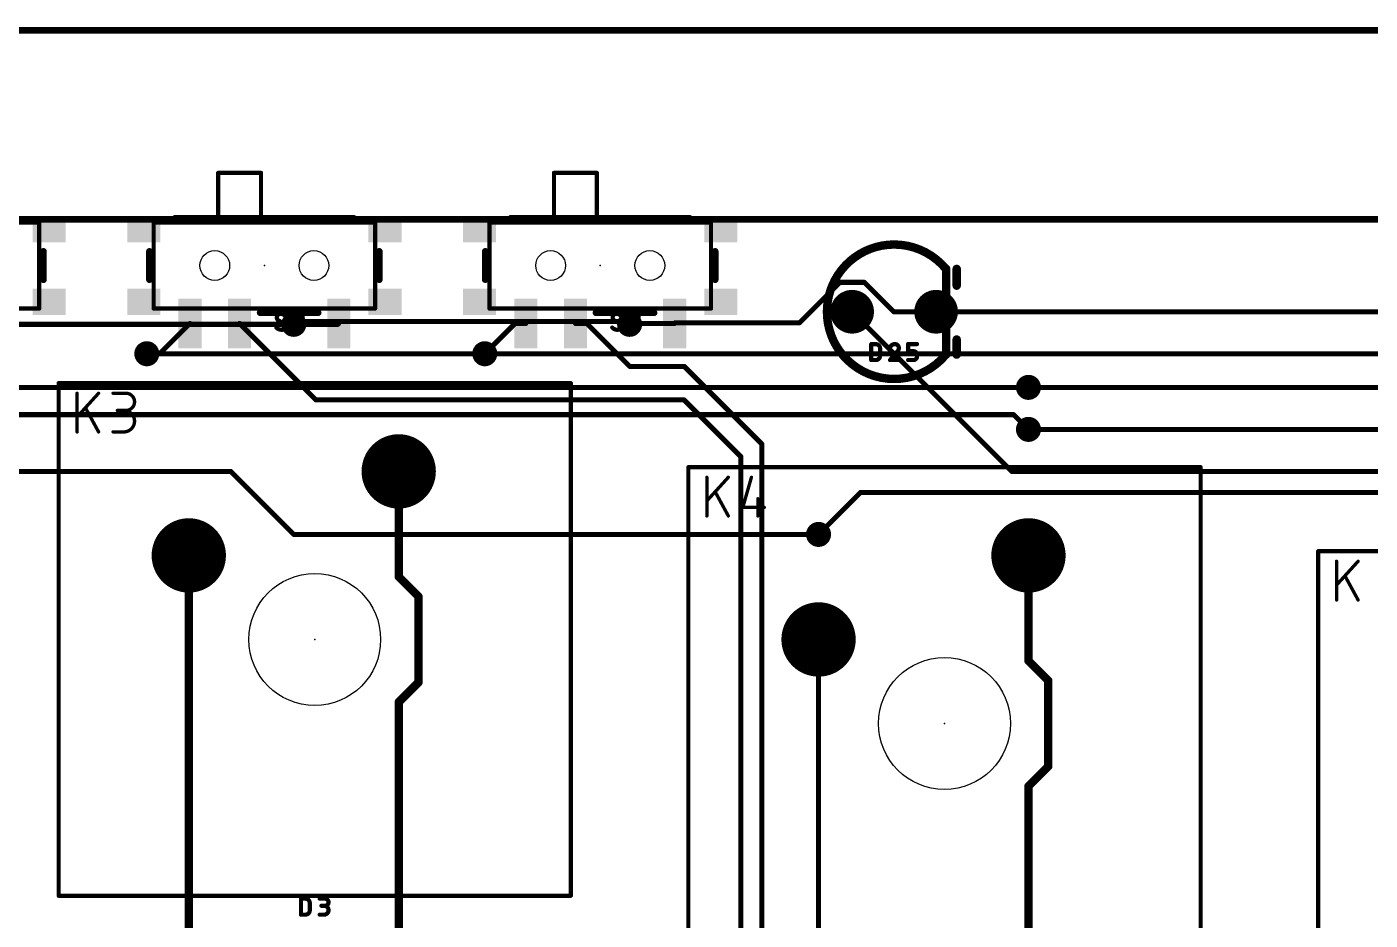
# Model space of a CAD drawing. Extents: x -5 to 151, y -26 to 100.
# Drawn here: x 41.46 to 82.09, y 73.43 to 100.43 of the extents above; entities that cross this region are included whole.
import ezdxf

# ---------------------------------------------------------------- set-up
doc = ezdxf.new("R2010")
doc.units = 0
for name, color, linetype in [('1', 12, 'CONTINUOUS'), ('16', 132, 'CONTINUOUS'), ('17', 110, 'CONTINUOUS'), ('18', 110, 'CONTINUOUS'), ('20', 31, 'CONTINUOUS'), ('21', 253, 'CONTINUOUS'), ('23', 53, 'CONTINUOUS'), ('25', 253, 'CONTINUOUS'), ('51', 253, 'CONTINUOUS')]:
    doc.layers.add(name, color=color, linetype=linetype)

# ---------------------------------------------------------------- blocks, each defined once
blk = doc.blocks.new('ROUNDP')
at = {"const_width": 0.5}
blk.add_lwpolyline([(0, -0.25, 1), (0, 0.25, 1), (0, -0.25)], format="xyb", dxfattribs=at)
blk = doc.blocks.new('RECT')
blk.add_solid([(-0.5, -0.5), (0.5, -0.5), (-0.5, 0.5), (0.5, 0.5)])
blk = doc.blocks.new('ROUNDV')
at = {"const_width": 0.5}
blk.add_lwpolyline([(0, -0.25, 1), (0, 0.25, 1), (0, -0.25)], format="xyb", dxfattribs=at)

msp = doc.modelspace()

# ---------------------------------------------------------------- linework, layer by layer
at = {"layer": '1'}
for points, const_width in [([(119.38, 94.615), (0, 94.615)], 0.1524), ([(64.8322, 91.4894), (66.0528, 92.71)], 0.1524), ([(66.0528, 92.71), (66.7892, 92.71)], 0.1524), ([(66.7892, 92.71), (67.6782, 91.821)], 0.1524), ([(66.421, 91.821), (70.5485, 87.6935)], 0.1524), ([(67.6782, 91.821), (68.961, 91.821)], 0.1524), ([(68.961, 91.821), (106.299, 91.821)], 0.1524), ([(45.474, 90.551), (46.391, 91.468)], 0.1524), ([(47.891, 91.468), (50.205, 89.154)], 0.1524), ([(50.863, 91.44), (49.53, 91.44)], 0.1524), ([(50.891, 91.468), (50.863, 91.44)], 0.1524), ([(55.3085, 90.551), (56.2255, 91.468)], 0.1524), ([(56.2255, 91.468), (56.551, 91.468)], 0.1524), ([(58.051, 91.468), (58.392, 91.468)], 0.1524), ([(58.392, 91.468), (59.69, 90.17)], 0.1524), ([(59.718, 91.468), (59.69, 91.44)], 0.1524), ([(61.051, 91.468), (59.718, 91.468)], 0.1524), ([(61.051, 91.468), (61.0724, 91.4894)], 0.1524), ([(61.0724, 91.4894), (64.8322, 91.4894)], 0.1524), ([(45.085, 90.551), (45.474, 90.551)], 0.1524), ([(59.69, 90.17), (61.341, 90.17)], 0.1524), ([(61.341, 90.17), (63.6905, 87.8205)], 0.1524), ([(106.68, 89.535), (71.755, 89.535)], 0.1524), ([(50.205, 89.154), (61.341, 89.154)], 0.1524), ([(61.341, 89.154), (63.0555, 87.4395)], 0.1524), ([(101.385, 88.265), (71.755, 88.265)], 0.1524), ([(63.6905, 23.3045), (63.6905, 87.8205)], 0.1524), ([(70.5485, 87.6935), (70.612, 87.63)], 0.1524), ([(63.0555, 87.4395), (63.0555, 19.1135)], 0.1524), ([(70.612, 87.63), (71.247, 86.995)], 0.1524), ([(52.705, 86.995), (52.705, 83.8113)], 0.254), ([(71.247, 86.995), (86.995, 86.995)], 0.1524), ([(65.405, 85.09), (66.675, 86.36)], 0.1524), ([(86.36, 86.36), (66.675, 86.36)], 0.1524), ([(71.755, 84.455), (71.755, 81.2713)], 0.254), ([(52.705, 83.8113), (53.3019, 83.2144)], 0.254), ([(53.3019, 83.2144), (53.3019, 80.6157)], 0.254), ([(65.405, 81.915), (65.405, 69.85)], 0.1524), ([(71.755, 81.2713), (72.3519, 80.6744)], 0.254), ([(53.3019, 80.6157), (52.705, 80.0187)], 0.254), ([(72.3519, 80.6744), (72.3519, 78.0757)], 0.254), ([(52.705, 80.0187), (52.705, 67.945)], 0.254), ([(72.3519, 78.0757), (71.755, 77.4788)], 0.254), ([(71.755, 77.4788), (71.755, 65.405)], 0.254)]:
    msp.add_lwpolyline(points, dxfattribs=dict(at, const_width=const_width))
for points, const_width in [([(66.0528, 92.7481, 1), (66.0528, 92.6719)], 0.0762), ([(66.0797, 92.6831, 1), (66.0258, 92.7369)], 0.0762), ([(66.8162, 92.7369, 1), (66.7623, 92.6831)], 0.0762), ([(66.7892, 92.6719, 1), (66.7892, 92.7481)], 0.0762), ([(66.4479, 91.8479, 1), (66.3941, 91.7941)], 0.0762), ([(67.6782, 91.8591, 1), (67.6782, 91.7829)], 0.0762), ([(67.6513, 91.7941, 1), (67.7052, 91.8479)], 0.0762), ([(68.961, 91.8591, 1), (68.961, 91.7829)], 0.0762), ([(68.961, 91.7829, 1), (68.961, 91.8591)], 0.0762), ([(46.4179, 91.4411, 1), (46.3641, 91.4949)], 0.0762), ([(47.9179, 91.4949, 1), (47.8641, 91.4411)], 0.0762), ([(49.53, 91.4781, 1), (49.53, 91.4019)], 0.0762), ([(50.8361, 91.4669, 1), (50.8899, 91.4131)], 0.0762), ([(50.863, 91.4019, 1), (50.863, 91.4781)], 0.0762), ([(50.9179, 91.4411, 1), (50.8641, 91.4949)], 0.0762), ([(56.2255, 91.5061, 1), (56.2255, 91.4299)], 0.0762), ([(56.2524, 91.4411, 1), (56.1986, 91.4949)], 0.0762), ([(56.551, 91.4299, 1), (56.551, 91.5061)], 0.0762), ([(58.051, 91.5061, 1), (58.051, 91.4299)], 0.0762), ([(58.4189, 91.4949, 1), (58.3651, 91.4411)], 0.0762), ([(58.392, 91.4299, 1), (58.392, 91.5061)], 0.0762), ([(59.6631, 91.4669, 1), (59.7169, 91.4131)], 0.0762), ([(59.718, 91.5061, 1), (59.718, 91.4299)], 0.0762), ([(59.7449, 91.4411, 1), (59.6911, 91.4949)], 0.0762), ([(61.0241, 91.4949, 1), (61.0779, 91.4411)], 0.0762), ([(61.0724, 91.5275, 1), (61.0724, 91.4513)], 0.0762), ([(61.0993, 91.4625, 1), (61.0455, 91.5163)], 0.0762), ([(61.051, 91.4299, 1), (61.051, 91.5061)], 0.0762), ([(64.8052, 91.5163, 1), (64.8591, 91.4625)], 0.0762), ([(64.8322, 91.4513, 1), (64.8322, 91.5275)], 0.0762), ([(45.085, 90.5891, 1), (45.085, 90.5129)], 0.0762), ([(45.4471, 90.5779, 1), (45.5009, 90.5241)], 0.0762), ([(45.474, 90.5129, 1), (45.474, 90.5891)], 0.0762), ([(55.2816, 90.5779, 1), (55.3354, 90.5241)], 0.0762), ([(59.69, 90.2081, 1), (59.69, 90.1319)], 0.0762), ([(59.6631, 90.1431, 1), (59.7169, 90.1969)], 0.0762), ([(61.3679, 90.1969, 1), (61.3141, 90.1431)], 0.0762), ([(61.341, 90.1319, 1), (61.341, 90.2081)], 0.0762), ([(71.755, 89.5731, 1), (71.755, 89.4969)], 0.0762), ([(50.205, 89.1921, 1), (50.205, 89.1159)], 0.0762), ([(50.1781, 89.1271, 1), (50.2319, 89.1809)], 0.0762), ([(61.3679, 89.1809, 1), (61.3141, 89.1271)], 0.0762), ([(61.341, 89.1159, 1), (61.341, 89.1921)], 0.0762), ([(71.755, 88.3031, 1), (71.755, 88.2269)], 0.0762), ([(63.7286, 87.8205, 1), (63.6524, 87.8205)], 0.0762), ([(63.6636, 87.7936, 1), (63.7174, 87.8474)], 0.0762), ([(70.5754, 87.7204, 1), (70.5216, 87.6666)], 0.0762), ([(63.0936, 87.4395, 1), (63.0174, 87.4395)], 0.0762), ([(63.0286, 87.4126, 1), (63.0824, 87.4664)], 0.0762), ([(70.5216, 87.6666, 1), (70.5754, 87.7204)], 0.0762), ([(70.6389, 87.6569, 1), (70.5851, 87.6031)], 0.0762), ([(70.5851, 87.6031, 1), (70.6389, 87.6569)], 0.0762), ([(52.7685, 86.995, 1), (52.6415, 86.995)], 0.127), ([(71.247, 87.0331, 1), (71.247, 86.9569)], 0.0762), ([(71.2201, 86.9681, 1), (71.2739, 87.0219)], 0.0762), ([(66.675, 86.3981, 1), (66.675, 86.3219)], 0.0762), ([(66.7019, 86.3331, 1), (66.6481, 86.3869)], 0.0762), ([(65.3781, 85.1169, 1), (65.4319, 85.0631)], 0.0762), ([(71.8185, 84.455, 1), (71.6915, 84.455)], 0.127), ([(52.7499, 83.8562, 1), (52.6601, 83.7663)], 0.127), ([(52.6415, 83.8113, 1), (52.7685, 83.8113)], 0.127), ([(53.3654, 83.2144, 1), (53.2384, 83.2144)], 0.127), ([(53.257, 83.1694, 1), (53.3468, 83.2593)], 0.127), ([(65.4431, 81.915, 1), (65.3669, 81.915)], 0.0762), ([(71.7999, 81.3162, 1), (71.7101, 81.2263)], 0.127), ([(71.6915, 81.2713, 1), (71.8185, 81.2713)], 0.127), ([(53.2384, 80.6157, 1), (53.3654, 80.6157)], 0.127), ([(53.3468, 80.5707, 1), (53.257, 80.6606)], 0.127), ([(72.4154, 80.6744, 1), (72.2884, 80.6744)], 0.127), ([(72.307, 80.6294, 1), (72.3968, 80.7193)], 0.127), ([(52.7685, 80.0187, 1), (52.6415, 80.0187)], 0.127), ([(52.6601, 80.0637, 1), (52.7499, 79.9738)], 0.127), ([(72.2884, 78.0757, 1), (72.4154, 78.0757)], 0.127), ([(72.3968, 78.0307, 1), (72.307, 78.1206)], 0.127), ([(71.8185, 77.4788, 1), (71.6915, 77.4788)], 0.127), ([(71.7101, 77.5237, 1), (71.7999, 77.4338)], 0.127)]:
    msp.add_lwpolyline(points, format="xyb", dxfattribs=dict(at, const_width=const_width))
at = {"layer": '16'}
for points, const_width in [([(119.38, 94.615), (0, 94.615)], 0.1524), ([(49.53, 91.44), (39.37, 91.44)], 0.1524), ([(49.53, 91.44), (49.6126, 91.5226)], 0.1524), ([(59.6075, 91.5226), (49.6126, 91.5226)], 0.1524), ([(59.69, 91.44), (59.6075, 91.5226)], 0.1524), ([(55.3085, 90.551), (45.085, 90.551)], 0.1524), ([(104.394, 90.551), (55.3085, 90.551)], 0.1524), ([(71.755, 89.535), (38.735, 89.535)], 0.1524), ([(71.3105, 88.7095), (35.4965, 88.7095)], 0.1524), ([(71.755, 88.265), (71.3105, 88.7095)], 0.1524), ([(47.625, 86.995), (34.671, 86.995)], 0.1524), ([(47.625, 86.995), (49.53, 85.09)], 0.1524), ([(49.53, 85.09), (65.405, 85.09)], 0.1524), ([(46.355, 84.455), (46.355, 72.39)], 0.254)]:
    msp.add_lwpolyline(points, dxfattribs=dict(at, const_width=const_width))
for points, const_width in [([(49.5031, 91.4669, 1), (49.5569, 91.4131)], 0.0762), ([(49.53, 91.4019, 1), (49.53, 91.4781)], 0.0762), ([(49.6126, 91.5607, 1), (49.6126, 91.4845)], 0.0762), ([(49.6395, 91.4956, 1), (49.5856, 91.5495)], 0.0762), ([(59.6344, 91.5495, 1), (59.5805, 91.4956)], 0.0762), ([(59.6075, 91.4845, 1), (59.6075, 91.5607)], 0.0762), ([(59.6631, 91.4131, 1), (59.7169, 91.4669)], 0.0762), ([(45.085, 90.5891, 1), (45.085, 90.5129)], 0.0762), ([(55.3085, 90.5891, 1), (55.3085, 90.5129)], 0.0762), ([(55.3085, 90.5129, 1), (55.3085, 90.5891)], 0.0762), ([(71.755, 89.4969, 1), (71.755, 89.5731)], 0.0762), ([(71.3374, 88.7364, 1), (71.2836, 88.6826)], 0.0762), ([(71.3105, 88.6714, 1), (71.3105, 88.7476)], 0.0762), ([(71.7281, 88.2381, 1), (71.7819, 88.2919)], 0.0762), ([(47.6519, 87.0219, 1), (47.5981, 86.9681)], 0.0762), ([(47.625, 86.9569, 1), (47.625, 87.0331)], 0.0762), ([(49.53, 85.1281, 1), (49.53, 85.0519)], 0.0762), ([(49.5031, 85.0631, 1), (49.5569, 85.1169)], 0.0762), ([(65.405, 85.0519, 1), (65.405, 85.1281)], 0.0762), ([(46.4185, 84.455, 1), (46.2915, 84.455)], 0.127)]:
    msp.add_lwpolyline(points, format="xyb", dxfattribs=dict(at, const_width=const_width))
at = {"layer": '20', "const_width": 0.2032}
msp.add_lwpolyline([(150.495, 100.33), (-5.08, 100.33)], dxfattribs=at)
at = {"layer": '20'}
for centre, radius in [((47.141, 93.218), 0.45), ((50.141, 93.218), 0.45), ((57.301, 93.218), 0.45), ((60.301, 93.218), 0.45), ((50.165, 81.915), 1.9939), ((69.215, 79.375), 1.9939)]:
    msp.add_circle(centre, radius, dxfattribs=at)
at = {"layer": '21'}
for points, const_width in [([(0, 94.615), (119.38, 94.615)], 0.2032), ([(51.341, 94.645), (45.941, 94.645)], 0.2032), ([(61.501, 94.645), (56.101, 94.645)], 0.2032), ([(41.958, 93.645), (41.958, 92.791)], 0.2032), ([(45.164, 93.645), (45.164, 92.791)], 0.2032), ([(52.118, 93.645), (52.118, 92.791)], 0.2032), ([(55.324, 93.645), (55.324, 92.791)], 0.2032), ([(62.278, 93.645), (62.278, 92.791)], 0.2032), ([(69.5833, 93.1164), (69.5833, 92.6084)], 0.254), ([(50.268, 91.791), (48.514, 91.791)], 0.2032), ([(60.428, 91.791), (58.674, 91.791)], 0.2032), ([(69.5833, 90.5256), (69.5833, 90.9828)], 0.254)]:
    msp.add_lwpolyline(points, dxfattribs=dict(at, const_width=const_width))
for points, const_width in [([(45.941, 94.6958, 1), (45.941, 94.5942)], 0.1016), ([(51.341, 94.5942, 1), (51.341, 94.6958)], 0.1016), ([(56.101, 94.6958, 1), (56.101, 94.5942)], 0.1016), ([(61.501, 94.5942, 1), (61.501, 94.6958)], 0.1016), ([(42.0088, 93.645, 1), (41.9072, 93.645)], 0.1016), ([(45.2148, 93.645, 1), (45.1132, 93.645)], 0.1016), ([(52.1688, 93.645, 1), (52.0672, 93.645)], 0.1016), ([(55.3748, 93.645, 1), (55.2732, 93.645)], 0.1016), ([(62.3288, 93.645, 1), (62.2272, 93.645)], 0.1016), ([(69.6468, 93.1164, 1), (69.5198, 93.1164)], 0.127), ([(41.9072, 92.791, 1), (42.0088, 92.791)], 0.1016), ([(45.1132, 92.791, 1), (45.2148, 92.791)], 0.1016), ([(52.0672, 92.791, 1), (52.1688, 92.791)], 0.1016), ([(55.2732, 92.791, 1), (55.3748, 92.791)], 0.1016), ([(62.2272, 92.791, 1), (62.3288, 92.791)], 0.1016), ([(69.5198, 92.6084, 1), (69.6468, 92.6084)], 0.127), ([(48.514, 91.8418, 1), (48.514, 91.7402)], 0.1016), ([(50.268, 91.7402, 1), (50.268, 91.8418)], 0.1016), ([(58.674, 91.8418, 1), (58.674, 91.7402)], 0.1016), ([(60.428, 91.7402, 1), (60.428, 91.8418)], 0.1016), ([(69.6468, 90.9828, 1), (69.5198, 90.9828)], 0.127), ([(69.5198, 90.5256, 1), (69.6468, 90.5256)], 0.127)]:
    msp.add_lwpolyline(points, format="xyb", dxfattribs=dict(at, const_width=const_width))
at = {"layer": '23'}
for p in [(48.641, 93.218), (58.801, 93.218), (67.691, 91.821), (50.165, 81.915), (69.215, 79.375)]:
    msp.add_point(p, dxfattribs=at)
at = {"layer": '25'}
for points, const_width in [([(49.0489, 91.6503, 1), (48.9854, 91.6503)], 0.0635), ([(48.9854, 91.6503, 1), (49.0489, 91.6503)], 0.0635), ([(49.1244, 91.7575, 0.4142), (49.0172, 91.6503)], 0.127), ([(49.0172, 91.6503, 0.2656), (49.0708, 91.5564)], 0.127), ([(49.086, 91.5843, 1), (49.0556, 91.5285)], 0.0635), ([(49.0547, 91.5291, 1), (49.0869, 91.5838)], 0.0635), ([(49.2451, 91.7173, 0.1623), (49.1244, 91.7575)], 0.127), ([(49.1244, 91.7892, 1), (49.1244, 91.7258)], 0.0635), ([(49.1244, 91.7257, 1), (49.1244, 91.7892)], 0.0635), ([(49.1646, 91.2749, 0.4142), (49.2719, 91.3821)], 0.127), ([(49.2344, 91.5033, 1), (49.2021, 91.4486)], 0.0635), ([(49.2719, 91.3821, 0.2656), (49.2183, 91.476)], 0.127), ([(49.2031, 91.4481, 1), (49.2335, 91.5039)], 0.0635), ([(49.226, 91.6919, 1), (49.2641, 91.7427)], 0.0635), ([(49.3036, 91.3821, 1), (49.2401, 91.3821)], 0.0635), ([(49.6816, 91.7575, 0.3252), (49.5341, 91.6503)], 0.127), ([(49.5039, 91.66, 1), (49.5643, 91.6405)], 0.0635), ([(49.8022, 91.6368, 0.4142), (49.6816, 91.7575)], 0.127), ([(49.6816, 91.7892, 1), (49.6816, 91.7257)], 0.0635), ([(49.6816, 91.7258, 1), (49.6816, 91.7892)], 0.0635), ([(49.762, 91.543, 0.2053), (49.8022, 91.6368)], 0.127), ([(49.7401, 91.566, 1), (49.7839, 91.52)], 0.0635), ([(49.7862, 91.5224, 1), (49.7378, 91.5636)], 0.0635), ([(49.834, 91.6368, 1), (49.7705, 91.6368)], 0.0635), ([(49.7705, 91.6368, 1), (49.834, 91.6368)], 0.0635), ([(59.2089, 91.6503, 1), (59.1454, 91.6503)], 0.0635), ([(59.1454, 91.6503, 1), (59.2089, 91.6503)], 0.0635), ([(59.2844, 91.7575, 0.4142), (59.1772, 91.6503)], 0.127), ([(59.1772, 91.6503, 0.2656), (59.2308, 91.5564)], 0.127), ([(59.246, 91.5843, 1), (59.2156, 91.5285)], 0.0635), ([(59.2147, 91.5291, 1), (59.2469, 91.5838)], 0.0635), ([(59.4051, 91.7173, 0.1623), (59.2844, 91.7575)], 0.127), ([(59.2844, 91.7892, 1), (59.2844, 91.7258)], 0.0635), ([(59.2844, 91.7257, 1), (59.2844, 91.7892)], 0.0635), ([(59.3246, 91.2749, 0.4142), (59.4319, 91.3821)], 0.127), ([(59.3944, 91.5033, 1), (59.3621, 91.4486)], 0.0635), ([(59.4319, 91.3821, 0.2656), (59.3783, 91.476)], 0.127), ([(59.3631, 91.4481, 1), (59.3935, 91.5039)], 0.0635), ([(59.386, 91.6919, 1), (59.4241, 91.7427)], 0.0635), ([(59.4636, 91.3821, 1), (59.4001, 91.3821)], 0.0635), ([(59.6941, 91.7893, 1), (59.6941, 91.7258)], 0.0635), ([(59.7477, 91.5748, 1), (59.7477, 91.5113)], 0.0635), ([(59.8282, 91.2749, 1), (59.8282, 91.543)], 0.127), ([(59.8282, 91.5748, 1), (59.8282, 91.5113)], 0.0635), ([(59.855, 91.543, 1), (59.855, 91.7575)], 0.127), ([(59.855, 91.7893, 1), (59.855, 91.7258)], 0.0635), ([(59.855, 91.5748, 1), (59.855, 91.5113)], 0.0635), ([(59.855, 91.7258, 1), (59.855, 91.7893)], 0.0635), ([(59.855, 91.5113, 1), (59.855, 91.5748)], 0.0635), ([(49.0038, 91.3419, 0.2), (49.1646, 91.2749)], 0.127), ([(49.0263, 91.3643, 1), (48.9812, 91.3196)], 0.0635), ([(49.1646, 91.3067, 1), (49.1646, 91.2431)], 0.0635), ([(49.1646, 91.2432, 1), (49.1646, 91.3066)], 0.0635), ([(49.2401, 91.3821, 1), (49.3036, 91.3821)], 0.0635), ([(49.5341, 91.3067, 1), (49.5341, 91.2431)], 0.0635), ([(49.5099, 91.2955, 1), (49.5583, 91.2543)], 0.0635), ([(49.8022, 91.2431, 1), (49.8022, 91.3067)], 0.0635), ([(59.1638, 91.3419, 0.2), (59.3246, 91.2749)], 0.127), ([(59.1863, 91.3643, 1), (59.1412, 91.3196)], 0.0635), ([(59.3246, 91.3067, 1), (59.3246, 91.2431)], 0.0635), ([(59.3246, 91.2432, 1), (59.3246, 91.3066)], 0.0635), ([(59.4001, 91.3821, 1), (59.4636, 91.3821)], 0.0635), ([(59.6941, 91.3067, 1), (59.6941, 91.2431)], 0.0635), ([(59.8282, 91.3067, 1), (59.8282, 91.2431)], 0.0635), ([(59.8282, 91.2431, 1), (59.8282, 91.3067)], 0.0635), ([(67.0309, 90.8431, 1), (66.9674, 90.8431)], 0.0635), ([(66.9992, 90.8749, 1), (66.9992, 90.8114)], 0.0635), ([(67.2673, 90.709, 0.4142), (67.1332, 90.8431)], 0.127), ([(67.1332, 90.8749, 1), (67.1332, 90.8114)], 0.0635), ([(67.1332, 90.8114, 1), (67.1332, 90.8749)], 0.0635), ([(67.299, 90.709, 1), (67.2355, 90.709)], 0.0635), ([(67.2355, 90.709, 1), (67.299, 90.709)], 0.0635), ([(67.7135, 90.8431, 0.3252), (67.5661, 90.7359)], 0.127), ([(67.5359, 90.7456, 1), (67.5963, 90.7261)], 0.0635), ([(67.8342, 90.7224, 0.4142), (67.7135, 90.8431)], 0.127), ([(67.7135, 90.8748, 1), (67.7135, 90.8113)], 0.0635), ([(67.7136, 90.8114, 1), (67.7135, 90.8748)], 0.0635), ([(67.794, 90.6286, 0.2053), (67.8342, 90.7224)], 0.127), ([(67.7721, 90.6516, 1), (67.8159, 90.6056)], 0.0635), ([(67.8182, 90.608, 1), (67.7698, 90.6492)], 0.0635), ([(67.8659, 90.7224, 1), (67.8025, 90.7224)], 0.0635), ([(67.8025, 90.7224, 1), (67.866, 90.7224)], 0.0635), ([(68.1465, 90.8431, 1), (68.083, 90.8431)], 0.0635), ([(68.1147, 90.8749, 1), (68.1147, 90.8114)], 0.0635), ([(68.1147, 90.6604, 1), (68.1147, 90.5969)], 0.0635), ([(68.083, 90.6286, 1), (68.1465, 90.6286)], 0.0635), ([(68.3828, 90.5214, 0.4142), (68.2756, 90.6286)], 0.127), ([(68.2756, 90.6604, 1), (68.2756, 90.5969)], 0.0635), ([(68.2756, 90.5969, 1), (68.2756, 90.6604)], 0.0635), ([(68.3828, 90.8114, 1), (68.3828, 90.8749)], 0.0635), ([(66.9992, 90.3923, 1), (66.9992, 90.3287)], 0.0635), ([(66.9674, 90.3605, 1), (67.0309, 90.3605)], 0.0635), ([(67.1332, 90.3605, 0.4142), (67.2673, 90.4946)], 0.127), ([(67.1332, 90.3922, 1), (67.1332, 90.3288)], 0.0635), ([(67.1332, 90.3287, 1), (67.1332, 90.3923)], 0.0635), ([(67.299, 90.4946, 1), (67.2355, 90.4946)], 0.0635), ([(67.2355, 90.4946, 1), (67.299, 90.4946)], 0.0635), ([(67.5661, 90.3923, 1), (67.5661, 90.3287)], 0.0635), ([(67.5419, 90.3811, 1), (67.5903, 90.3399)], 0.0635), ([(67.8342, 90.3287, 1), (67.8342, 90.3923)], 0.0635), ([(68.1147, 90.3923, 1), (68.1147, 90.3287)], 0.0635), ([(68.2756, 90.3923, 1), (68.2756, 90.3287)], 0.0635), ([(68.2756, 90.3605, 0.4142), (68.3828, 90.4677)], 0.127), ([(68.2756, 90.3287, 1), (68.2756, 90.3923)], 0.0635), ([(68.4146, 90.5214, 1), (68.3511, 90.5214)], 0.0635), ([(68.3511, 90.5214, 1), (68.4146, 90.5214)], 0.0635), ([(68.4146, 90.4677, 1), (68.3511, 90.4677)], 0.0635), ([(68.3511, 90.4677, 1), (68.4146, 90.4677)], 0.0635), ([(43.0022, 89.3572, 1), (42.9514, 89.3572)], 0.0508), ([(43.6447, 89.3401, 1), (43.6071, 89.3743)], 0.0508), ([(44.0648, 89.3826, 1), (44.0648, 89.3318)], 0.0508), ([(44.4542, 88.8379, 1), (44.4542, 89.3572)], 0.1016), ([(44.4542, 89.3826, 1), (44.4542, 89.3318)], 0.0508), ([(44.4542, 89.3318, 1), (44.4542, 89.3826)], 0.0508), ([(42.958, 88.6603, 1), (42.9956, 88.6261)], 0.0508), ([(43.2587, 88.915, 1), (43.2141, 88.8907)], 0.0508), ([(44.1946, 88.8633, 1), (44.1946, 88.8125)], 0.0508), ([(44.3893, 88.1888, 1), (44.3893, 88.8379)], 0.1016), ([(44.3893, 88.8633, 1), (44.3893, 88.8125)], 0.0508), ([(44.4542, 88.8633, 1), (44.4542, 88.8125)], 0.0508), ([(44.4542, 88.8125, 1), (44.4542, 88.8633)], 0.0508), ([(42.9514, 88.1888, 1), (43.0022, 88.1888)], 0.0508), ([(43.6036, 88.1766, 1), (43.6482, 88.201)], 0.0508), ([(44.0648, 88.2142, 1), (44.0648, 88.1634)], 0.0508), ([(44.3893, 88.2142, 1), (44.3893, 88.1634)], 0.0508), ([(44.3893, 88.1634, 1), (44.3893, 88.2142)], 0.0508), ([(62.0522, 86.8172, 1), (62.0014, 86.8172)], 0.0508), ([(62.6947, 86.8001, 1), (62.6571, 86.8343)], 0.0508), ([(63.3988, 86.8102, 1), (63.35, 86.8242)], 0.0508), ([(62.008, 86.1203, 1), (62.0456, 86.0861)], 0.0508), ([(62.3087, 86.375, 1), (62.2641, 86.3507)], 0.0508), ([(63.5945, 86.1681, 1), (63.5437, 86.1681)], 0.0508), ([(63.0903, 85.9154, 1), (63.1392, 85.9015)], 0.0508), ([(63.1148, 85.9338, 1), (63.1148, 85.883)], 0.0508), ([(63.7639, 85.883, 1), (63.7639, 85.9338)], 0.0508), ([(62.0014, 85.6488, 1), (62.0522, 85.6488)], 0.0508), ([(62.6536, 85.6366, 1), (62.6982, 85.661)], 0.0508), ([(63.5437, 85.6488, 1), (63.5945, 85.6488)], 0.0508), ([(81.1022, 84.2772, 1), (81.0514, 84.2772)], 0.0508), ([(81.7447, 84.2601, 1), (81.7071, 84.2943)], 0.0508), ([(81.3587, 83.835, 1), (81.3141, 83.8107)], 0.0508), ([(81.058, 83.5803, 1), (81.0956, 83.5461)], 0.0508), ([(81.0514, 83.1088, 1), (81.1022, 83.1088)], 0.0508), ([(81.7036, 83.0966, 1), (81.7482, 83.121)], 0.0508), ([(49.7792, 74.0791, 1), (49.7157, 74.0791)], 0.0635), ([(49.7475, 74.1108, 1), (49.7475, 74.0473)], 0.0635), ([(50.0156, 73.945, 0.4142), (49.8815, 74.0791)], 0.127), ([(49.8815, 74.1108, 1), (49.8815, 74.0473)], 0.0635), ([(49.8815, 74.0473, 1), (49.8815, 74.1108)], 0.0635), ([(50.0473, 73.945, 1), (49.9838, 73.945)], 0.0635), ([(49.9838, 73.945, 1), (50.0473, 73.945)], 0.0635), ([(50.3144, 74.1108, 1), (50.3144, 74.0473)], 0.0635), ([(50.4753, 73.8646, 1), (50.4753, 74.0791)], 0.127), ([(50.4753, 74.1108, 1), (50.4753, 74.0473)], 0.0635), ([(50.4753, 74.0473, 1), (50.4753, 74.1108)], 0.0635), ([(49.7157, 73.5965, 1), (49.7792, 73.5965)], 0.0635), ([(49.7475, 73.6283, 1), (49.7475, 73.5648)], 0.0635), ([(49.8815, 73.5965, 0.4142), (50.0156, 73.7306)], 0.127), ([(49.8815, 73.6282, 1), (49.8815, 73.5648)], 0.0635), ([(49.8815, 73.5648, 1), (49.8815, 73.6283)], 0.0635), ([(50.0473, 73.7306, 1), (49.9838, 73.7306)], 0.0635), ([(49.9838, 73.7306, 1), (50.0473, 73.7306)], 0.0635), ([(50.3144, 73.6283, 1), (50.3144, 73.5648)], 0.0635), ([(50.368, 73.8964, 1), (50.368, 73.8329)], 0.0635), ([(50.4485, 73.8964, 1), (50.4485, 73.8329)], 0.0635), ([(50.4485, 73.5965, 1), (50.4485, 73.8646)], 0.127), ([(50.4485, 73.6283, 1), (50.4485, 73.5648)], 0.0635), ([(50.4753, 73.8964, 1), (50.4753, 73.8329)], 0.0635), ([(50.4485, 73.5648, 1), (50.4485, 73.6283)], 0.0635), ([(50.4753, 73.8329, 1), (50.4753, 73.8964)], 0.0635)]:
    msp.add_lwpolyline(points, format="xyb", dxfattribs=dict(at, const_width=const_width))
for points, const_width in [([(49.2183, 91.476), (49.0708, 91.5564)], 0.127), ([(49.762, 91.543), (49.5341, 91.2749)], 0.127), ([(59.3783, 91.476), (59.2308, 91.5564)], 0.127), ([(59.6941, 91.7575), (59.855, 91.7575)], 0.127), ([(59.855, 91.543), (59.7477, 91.543)], 0.127), ([(49.5341, 91.2749), (49.8022, 91.2749)], 0.127), ([(59.6941, 91.2749), (59.8282, 91.2749)], 0.127), ([(66.9992, 90.3605), (66.9992, 90.8431)], 0.127), ([(66.9992, 90.8431), (67.1332, 90.8431)], 0.127), ([(67.2673, 90.709), (67.2673, 90.4946)], 0.127), ([(67.794, 90.6286), (67.5661, 90.3605)], 0.127), ([(68.1147, 90.6286), (68.1147, 90.8431)], 0.127), ([(68.1147, 90.8431), (68.3828, 90.8431)], 0.127), ([(68.2756, 90.6286), (68.1147, 90.6286)], 0.127), ([(67.1332, 90.3605), (66.9992, 90.3605)], 0.127), ([(67.5661, 90.3605), (67.8342, 90.3605)], 0.127), ([(68.1147, 90.3605), (68.2756, 90.3605)], 0.127), ([(68.3828, 90.4677), (68.3828, 90.5214)], 0.127), ([(42.9768, 88.1888), (42.9768, 89.3572)], 0.1016), ([(43.6259, 89.3572), (42.9768, 88.6432)], 0.1016), ([(44.0648, 89.3572), (44.4542, 89.3572)], 0.1016), ([(43.6259, 88.1888), (43.2364, 88.9028)], 0.1016), ([(44.4542, 88.8379), (44.1946, 88.8379)], 0.1016), ([(44.0648, 88.1888), (44.3893, 88.1888)], 0.1016), ([(62.0268, 85.6488), (62.0268, 86.8172)], 0.1016), ([(62.6759, 86.8172), (62.0268, 86.1032)], 0.1016), ([(63.3744, 86.8172), (63.1148, 85.9084)], 0.1016), ([(62.6759, 85.6488), (62.2864, 86.3628)], 0.1016), ([(63.5691, 86.1681), (63.5691, 85.6488)], 0.1016), ([(63.1148, 85.9084), (63.7639, 85.9084)], 0.1016), ([(81.0768, 83.1088), (81.0768, 84.2772)], 0.1016), ([(81.7259, 84.2772), (81.0768, 83.5632)], 0.1016), ([(81.7259, 83.1088), (81.3364, 83.8228)], 0.1016), ([(49.7475, 73.5965), (49.7475, 74.0791)], 0.127), ([(49.7475, 74.0791), (49.8815, 74.0791)], 0.127), ([(50.0156, 73.945), (50.0156, 73.7306)], 0.127), ([(50.3144, 74.0791), (50.4753, 74.0791)], 0.127), ([(49.8815, 73.5965), (49.7475, 73.5965)], 0.127), ([(50.3144, 73.5965), (50.4485, 73.5965)], 0.127), ([(50.4753, 73.8646), (50.368, 73.8646)], 0.127)]:
    msp.add_lwpolyline(points, dxfattribs=dict(at, const_width=const_width))
at = {"layer": '51'}
for points, const_width in [([(47.241, 96.0498, 1), (47.241, 95.9862)], 0.0635), ([(47.2728, 96.018, 1), (47.2092, 96.018)], 0.0635), ([(48.5728, 96.018, 1), (48.5093, 96.018)], 0.0635), ([(48.541, 95.9862, 1), (48.541, 96.0498)], 0.0635), ([(57.401, 96.0498, 1), (57.401, 95.9862)], 0.0635), ([(57.4328, 96.018, 1), (57.3693, 96.018)], 0.0635), ([(58.7328, 96.018, 1), (58.6692, 96.018)], 0.0635), ([(58.701, 95.9862, 1), (58.701, 96.0498)], 0.0635), ([(41.8628, 94.518, 1), (41.7993, 94.518)], 0.0635), ([(41.831, 94.4862, 1), (41.831, 94.5498)], 0.0635), ([(45.291, 94.5498, 1), (45.291, 94.4862)], 0.0635), ([(45.3228, 94.518, 1), (45.2593, 94.518)], 0.0635), ([(47.241, 94.5498, 1), (47.241, 94.4862)], 0.0635), ([(47.2092, 94.518, 1), (47.2728, 94.518)], 0.0635), ([(47.241, 94.4862, 1), (47.241, 94.5498)], 0.0635), ([(48.541, 94.5498, 1), (48.541, 94.4862)], 0.0635), ([(48.5093, 94.518, 1), (48.5728, 94.518)], 0.0635), ([(48.541, 94.4862, 1), (48.541, 94.5498)], 0.0635), ([(52.0228, 94.518, 1), (51.9592, 94.518)], 0.0635), ([(51.991, 94.4862, 1), (51.991, 94.5498)], 0.0635), ([(55.4828, 94.518, 1), (55.4192, 94.518)], 0.0635), ([(55.451, 94.5498, 1), (55.451, 94.4862)], 0.0635), ([(57.401, 94.5498, 1), (57.401, 94.4862)], 0.0635), ([(57.3693, 94.518, 1), (57.4328, 94.518)], 0.0635), ([(57.401, 94.4862, 1), (57.401, 94.5498)], 0.0635), ([(58.701, 94.5498, 1), (58.701, 94.4862)], 0.0635), ([(58.6692, 94.518, 1), (58.7328, 94.518)], 0.0635), ([(58.701, 94.4862, 1), (58.701, 94.5498)], 0.0635), ([(62.1828, 94.518, 1), (62.1193, 94.518)], 0.0635), ([(62.151, 94.4862, 1), (62.151, 94.5498)], 0.0635), ([(67.691, 93.853, 0.277), (65.8981, 92.7772)], 0.254), ([(69.252, 93.1219, 0.2226), (67.691, 93.853)], 0.254), ([(69.3293, 93.1164, 1), (69.2023, 93.1164)], 0.127), ([(69.3293, 93.091, 1), (69.2023, 93.091)], 0.127), ([(65.9019, 92.7844, 0.1241), (65.659, 91.821)], 0.254), ([(69.2023, 92.6084, 1), (69.3293, 92.6084)], 0.127), ([(41.7993, 91.918, 1), (41.8628, 91.918)], 0.0635), ([(41.831, 91.8863, 1), (41.831, 91.9498)], 0.0635), ([(45.291, 91.9498, 1), (45.291, 91.8863)], 0.0635), ([(45.2593, 91.918, 1), (45.3228, 91.918)], 0.0635), ([(51.9592, 91.918, 1), (52.0228, 91.918)], 0.0635), ([(51.991, 91.8863, 1), (51.991, 91.9498)], 0.0635), ([(55.4192, 91.918, 1), (55.4828, 91.918)], 0.0635), ([(55.451, 91.9498, 1), (55.451, 91.8863)], 0.0635), ([(62.1193, 91.918, 1), (62.1828, 91.918)], 0.0635), ([(62.151, 91.8863, 1), (62.151, 91.9498)], 0.0635), ([(65.659, 91.821, 0.1388), (65.9604, 90.756)], 0.254), ([(69.3293, 90.9828, 1), (69.2023, 90.9828)], 0.127), ([(65.9267, 90.8128, 0.2691), (67.691, 89.789)], 0.254), ([(67.691, 89.789, 0.2206), (69.2422, 90.5084)], 0.254), ([(69.2023, 90.551, 1), (69.3293, 90.551)], 0.127), ([(69.2023, 90.5256, 1), (69.3293, 90.5256)], 0.127), ([(42.4498, 89.662, 1), (42.3862, 89.662)], 0.0635), ([(42.418, 89.6938, 1), (42.418, 89.6303)], 0.0635), ([(57.9438, 89.662, 1), (57.8803, 89.662)], 0.0635), ([(57.912, 89.6303, 1), (57.912, 89.6938)], 0.0635), ([(61.468, 87.1538, 1), (61.468, 87.0902)], 0.0635), ([(61.4998, 87.122, 1), (61.4363, 87.122)], 0.0635), ([(76.9938, 87.122, 1), (76.9303, 87.122)], 0.0635), ([(76.962, 87.0902, 1), (76.962, 87.1538)], 0.0635), ([(80.5498, 84.582, 1), (80.4862, 84.582)], 0.0635), ([(80.518, 84.6138, 1), (80.518, 84.5503)], 0.0635), ([(42.3862, 74.168, 1), (42.4498, 74.168)], 0.0635), ([(42.418, 74.1998, 1), (42.418, 74.1363)], 0.0635), ([(57.8803, 74.168, 1), (57.9438, 74.168)], 0.0635), ([(57.912, 74.1363, 1), (57.912, 74.1998)], 0.0635)]:
    msp.add_lwpolyline(points, format="xyb", dxfattribs=dict(at, const_width=const_width))
for points, const_width in [([(48.541, 96.018), (47.241, 96.018)], 0.127), ([(47.241, 96.018), (47.241, 94.518)], 0.127), ([(48.541, 94.518), (48.541, 96.018)], 0.127), ([(58.701, 96.018), (57.401, 96.018)], 0.127), ([(57.401, 96.018), (57.401, 94.518)], 0.127), ([(58.701, 94.518), (58.701, 96.018)], 0.127), ([(41.831, 94.518), (38.381, 94.518)], 0.127), ([(41.831, 91.918), (41.831, 94.518)], 0.127), ([(45.291, 94.518), (45.291, 91.918)], 0.127), ([(47.241, 94.518), (45.291, 94.518)], 0.127), ([(48.541, 94.518), (47.241, 94.518)], 0.127), ([(51.991, 94.518), (48.541, 94.518)], 0.127), ([(51.991, 91.918), (51.991, 94.518)], 0.127), ([(55.451, 94.518), (55.451, 91.918)], 0.127), ([(57.401, 94.518), (55.451, 94.518)], 0.127), ([(58.701, 94.518), (57.401, 94.518)], 0.127), ([(62.151, 94.518), (58.701, 94.518)], 0.127), ([(62.151, 91.918), (62.151, 94.518)], 0.127), ([(69.2658, 93.1164), (69.2658, 92.6084)], 0.254), ([(69.2658, 90.551), (69.2658, 93.091)], 0.254), ([(35.131, 91.918), (41.831, 91.918)], 0.127), ([(45.291, 91.918), (51.991, 91.918)], 0.127), ([(55.451, 91.918), (62.151, 91.918)], 0.127), ([(69.2658, 90.5256), (69.2658, 90.9828)], 0.254), ([(42.418, 74.168), (42.418, 89.662)], 0.127), ([(42.418, 89.662), (57.912, 89.662)], 0.127), ([(57.912, 89.662), (57.912, 74.168)], 0.127), ([(61.468, 71.628), (61.468, 87.122)], 0.127), ([(61.468, 87.122), (76.962, 87.122)], 0.127), ([(76.962, 87.122), (76.962, 71.628)], 0.127), ([(80.518, 69.088), (80.518, 84.582)], 0.127), ([(80.518, 84.582), (96.012, 84.582)], 0.127), ([(57.912, 74.168), (42.418, 74.168)], 0.127)]:
    msp.add_lwpolyline(points, dxfattribs=dict(at, const_width=const_width))

# ---------------------------------------------------------------- block references
at = {"layer": '1'}
for p, yscale in [((42.131, 94.218), 0.6), ((44.991, 94.218), 0.6), ((52.291, 94.218), 0.6), ((55.151, 94.218), 0.6), ((62.451, 94.218), 0.6), ((42.131, 92.118), 0.8), ((44.991, 92.118), 0.8), ((52.291, 92.118), 0.8), ((55.151, 92.118), 0.8), ((62.451, 92.118), 0.8)]:
    msp.add_blockref('RECT', p, dxfattribs=dict(at, yscale=yscale))
at = {"layer": '1', "xscale": 0.7, "yscale": 1.5, "rotation": 180}
for p in [(46.391, 91.468), (47.891, 91.468), (50.891, 91.468), (56.551, 91.468), (58.051, 91.468), (61.051, 91.468)]:
    msp.add_blockref('RECT', p, dxfattribs=at)
at = {"layer": '17'}
for p, xscale, yscale in [((66.421, 91.821), 1.3208, 1.3208), ((66.421, 91.821), 1.3208, 1.3208), ((68.961, 91.821), 1.3208, 1.3208), ((68.961, 91.821), 1.3208, 1.3208), ((52.705, 86.995), 2.2479, 2.2479), ((52.705, 86.995), 2.2479, 2.2479), ((46.355, 84.455), 2.2479, 2.2479), ((46.355, 84.455), 2.2479, 2.2479), ((71.755, 84.455), 2.2479, 2.2479), ((71.755, 84.455), 2.2479, 2.2479), ((65.405, 81.915), 2.2479, 2.2479), ((65.405, 81.915), 2.2479, 2.2479)]:
    msp.add_blockref('ROUNDP', p, dxfattribs=dict(at, xscale=xscale, yscale=yscale))
at = {"layer": '18', "xscale": 0.7564, "yscale": 0.7564}
for p in [(49.53, 91.44), (49.53, 91.44), (59.69, 91.44), (59.69, 91.44), (45.085, 90.551), (45.085, 90.551), (55.3085, 90.551), (55.3085, 90.551), (71.755, 89.535), (71.755, 89.535), (71.755, 88.265), (71.755, 88.265), (65.405, 85.09), (65.405, 85.09)]:
    msp.add_blockref('ROUNDV', p, dxfattribs=at)

doc.saveas('drawing.dxf')
